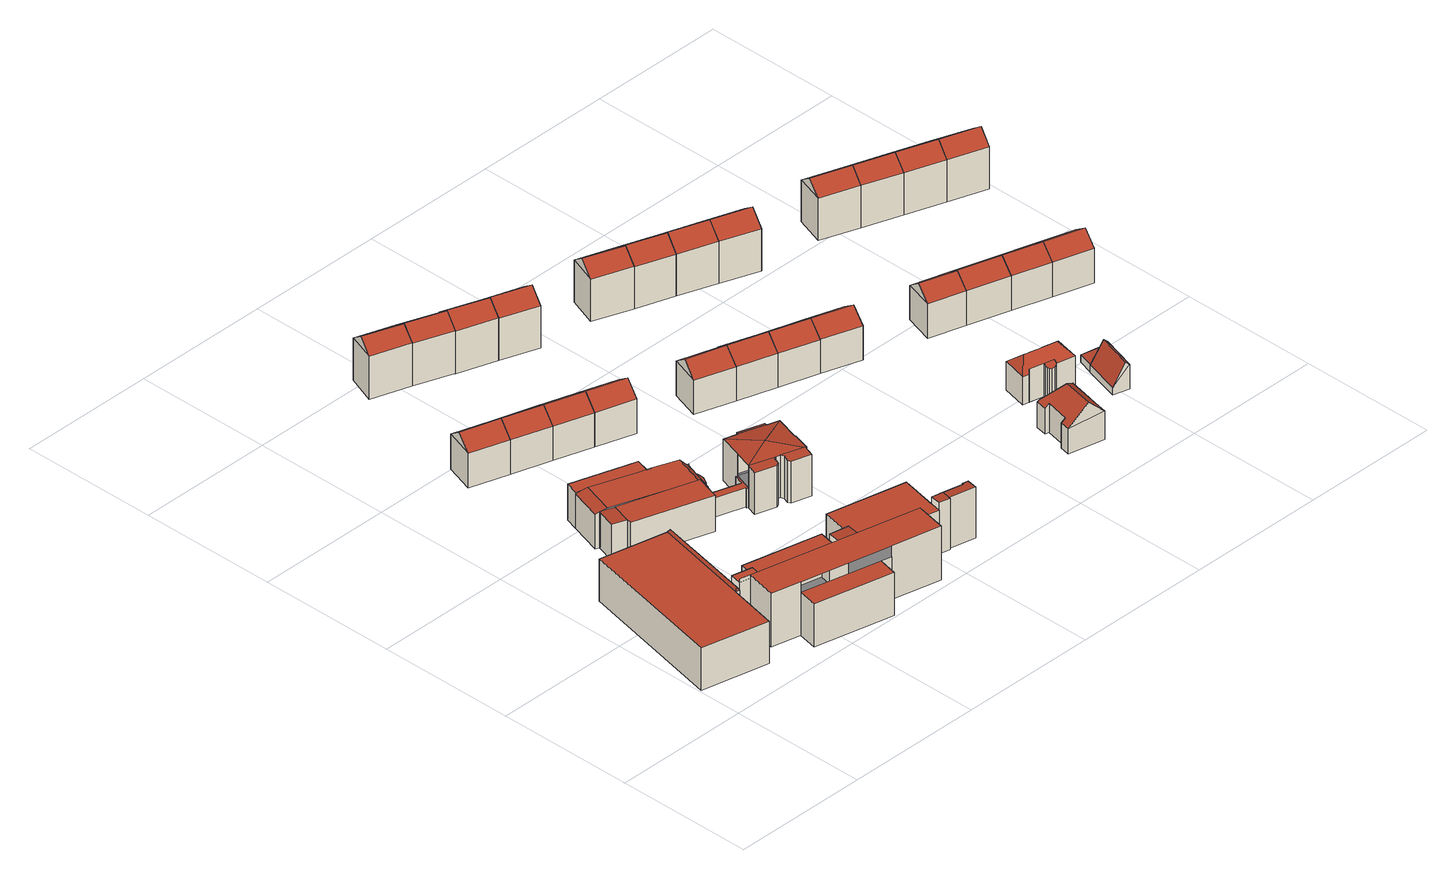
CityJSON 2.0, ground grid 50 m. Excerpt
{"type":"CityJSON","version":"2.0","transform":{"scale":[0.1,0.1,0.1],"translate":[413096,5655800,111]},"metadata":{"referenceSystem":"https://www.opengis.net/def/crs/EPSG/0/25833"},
"CityObjects":{
"building1":{"type":"Building","attributes":{"name":"St. Joseph-Stift","Gemeindeschluessel":14612000,"Geometrietyp2DReferenz":"3000","function":"31001_3051","roofType":"9999"},"children":["building1-1","building1-2","building1-3","building1-4","building1-5","building1-6","building1-7","building1-8","building1-9","building1-10"]},
"building1-1":{"type":"BuildingPart","attributes":{"Dachtyp_tdc":"tdcPolyFlatRoof","Dachneigung":0,"QualitaetDacherkennung":73,"Geometrietyp2DReferenz":"3000","measuredHeight":15.79,"roofType":"1000"},"parents":["building1"],"geometry":[{"type":"MultiSurface","lod":"2","boundaries":[[[0,1,2,3]],[[1,4,5,2]],[[4,6,7,5]],[[0,3,8,9]],[[9,6,4,1,0]],[[3,2,5,7,8]]],"semantics":{"surfaces":[{"type":"WallSurface"},{"type":"RoofSurface"},{"type":"GroundSurface"}],"values":[0,0,0,0,1,2]}}]},
"building1-2":{"type":"BuildingPart","attributes":{"Dachtyp_tdc":"tdcPolyFlatRoof","Dachneigung":3.55,"QualitaetDacherkennung":36,"Geometrietyp2DReferenz":"3000","measuredHeight":19.12,"roofType":"2100"},"parents":["building1"],"geometry":[{"type":"MultiSurface","lod":"2","boundaries":[[[10,11,12,13,14,15]],[[10,16,17,11]],[[13,18,19,14]]],"semantics":{"surfaces":[{"type":"WallSurface"},{"type":"RoofSurface"},{"type":"GroundSurface"}],"values":[0,1,2]}}]},
"building1-3":{"type":"BuildingPart","attributes":{"Dachtyp_tdc":"tdcPolyFlatRoof","Dachneigung":0,"QualitaetDacherkennung":59,"Geometrietyp2DReferenz":"3000","measuredHeight":18.83,"roofType":"1000"},"parents":["building1"],"geometry":[{"type":"MultiSurface","lod":"2","boundaries":[[[20,21,22,23,24,25]],[[26,27,21,20]],[[24,23,28,29]]],"semantics":{"surfaces":[{"type":"WallSurface"},{"type":"RoofSurface"},{"type":"GroundSurface"}],"values":[0,1,2]}}]},
"building1-4":{"type":"BuildingPart","attributes":{"Dachtyp_tdc":"tdcPolyFlatRoof","Dachneigung":0,"QualitaetDacherkennung":41,"Geometrietyp2DReferenz":"3000","measuredHeight":16.21,"roofType":"1000"},"parents":["building1"],"geometry":[{"type":"MultiSurface","lod":"2","boundaries":[[[30,31,32,33]],[[31,15,14,32]],[[22,30,33,23]],[[22,34,35,15,31,30]],[[33,32,14,19,28,23]]],"semantics":{"surfaces":[{"type":"WallSurface"},{"type":"RoofSurface"},{"type":"GroundSurface"}],"values":[0,0,0,1,2]}}]},
"building1-5":{"type":"BuildingPart","attributes":{"Dachtyp_tdc":"tdcPolyFlatRoof","Dachneigung":5.29,"QualitaetDacherkennung":45,"Geometrietyp2DReferenz":"3000","measuredHeight":19.16,"roofType":"2100"},"parents":["building1"],"geometry":[{"type":"MultiSurface","lod":"2","boundaries":[[[36,37,38,39]],[[36,40,41,37]],[[40,42,43,41]],[[42,44,45,43]],[[44,46,47,45]],[[46,44,42,40,36,39]],[[38,37,41,43,45,47]]],"semantics":{"surfaces":[{"type":"WallSurface"},{"type":"RoofSurface"},{"type":"GroundSurface"}],"values":[0,0,0,0,0,1,2]}}]},
"building1-6":{"type":"BuildingPart","attributes":{"Dachtyp_tdc":"tdcPolyFlatRoof","Dachneigung":0,"QualitaetDacherkennung":63,"Geometrietyp2DReferenz":"3000","measuredHeight":16.09,"roofType":"1000"},"parents":["building1"],"geometry":[{"type":"MultiSurface","lod":"2","boundaries":[[[48,49,50,51]],[[49,52,53,50]],[[52,54,55,53]],[[54,56,57,55]],[[56,58,59,57]],[[58,56,54,52,49,48]],[[50,53,55,57,59,51]]],"semantics":{"surfaces":[{"type":"WallSurface"},{"type":"RoofSurface"},{"type":"GroundSurface"}],"values":[0,0,0,0,0,1,2]}}]},
"building1-7":{"type":"BuildingPart","attributes":{"Dachtyp_tdc":"tdcFreeFormRoof","Dachneigung":61.01,"QualitaetDacherkennung":28,"Geometrietyp2DReferenz":"3000","measuredHeight":16.93,"roofType":"5000"},"parents":["building1"],"geometry":[{"type":"MultiSurface","lod":"2","boundaries":[[[6,60,61,7]],[[60,25,24,61]],[[62,9,8,29]],[[60,6,63]],[[6,9,64,63]],[[9,62,64]],[[62,25,60,63,64]],[[8,7,61,24,29]]],"semantics":{"surfaces":[{"type":"WallSurface"},{"type":"RoofSurface"},{"type":"GroundSurface"}],"values":[0,0,0,1,1,1,1,2]}}]},
"building1-8":{"type":"BuildingPart","attributes":{"Dachtyp_tdc":"tdcPolyFlatRoof","Dachneigung":0,"QualitaetDacherkennung":58,"Geometrietyp2DReferenz":"3000","measuredHeight":16.13,"roofType":"1000"},"parents":["building1"],"geometry":[{"type":"MultiSurface","lod":"2","boundaries":[[[65,66,67,68]],[[69,70,71,72]],[[12,73,74,13]],[[73,65,68,74]],[[73,12,75,70,69,66,65]],[[68,67,72,71,18,13,74]]],"semantics":{"surfaces":[{"type":"WallSurface"},{"type":"RoofSurface"},{"type":"GroundSurface"}],"values":[0,0,0,0,1,2]}}]},
"building1-9":{"type":"BuildingPart","attributes":{"Dachtyp_tdc":"tdcPolyFlatRoof","Dachneigung":5.17,"QualitaetDacherkennung":53,"Geometrietyp2DReferenz":"3000","measuredHeight":19.21,"roofType":"2100"},"parents":["building1"],"geometry":[{"type":"MultiSurface","lod":"2","boundaries":[[[46,76,77,47]],[[76,78,69,72,77]],[[79,39,38,67,66]],[[79,78,76,46,39]],[[38,47,77,72,67]]],"semantics":{"surfaces":[{"type":"WallSurface"},{"type":"RoofSurface"},{"type":"GroundSurface"}],"values":[0,0,0,1,2]}}]},
"building1-10":{"type":"BuildingPart","attributes":{"Dachtyp_tdc":"tdcPolyFlatRoof","Dachneigung":0,"QualitaetDacherkennung":61,"Geometrietyp2DReferenz":"3000","measuredHeight":20.07,"roofType":"1000"},"parents":["building1"],"geometry":[{"type":"MultiSurface","lod":"2","boundaries":[[[80,59,58]],[[80,81,82,59]],[[81,83,84,82]],[[83,85,26,29,84]],[[86,87,88,71,70]],[[87,89,48,51,88]],[[87,86,83,85,83,81,80,89]],[[59,82,84,29,84,28,19,18,71,88,51]]],"semantics":{"surfaces":[{"type":"WallSurface"},{"type":"RoofSurface"},{"type":"GroundSurface"}],"values":[0,0,0,0,0,0,1,2]}}]},
"building2":{"type":"Building","attributes":{"name":"St. Joseph-Stift","Gemeindeschluessel":14612000,"Geometrietyp2DReferenz":"3000","function":"31001_3051","roofType":"9999"},"children":["building2-1","building2-2","building2-3","building2-4","building2-5","building2-6"]},
"building2-1":{"type":"BuildingPart","attributes":{"Dachtyp_tdc":"tdcPolyFlatRoof","Dachneigung":23.64,"QualitaetDacherkennung":45,"Geometrietyp2DReferenz":"3000","measuredHeight":8.56,"roofType":"2100"},"parents":["building2"],"geometry":[{"type":"MultiSurface","lod":"2","boundaries":[[[90,91,92,93]],[[91,94,95,92]],[[94,96,97,95]],[[96,98,99,97]],[[98,100,101,99]],[[100,102,103,101]],[[102,104,105,103]],[[104,106,107,105]],[[106,108,109,107]],[[108,110,111,109]],[[110,112,113,111]],[[112,114,115,113]],[[114,112,110,108,106,104,102,100,98,96,94,91,90,110,112]],[[93,92,95,97,99,101,103,105,107,109,111,113,111]]],"semantics":{"surfaces":[{"type":"WallSurface"},{"type":"RoofSurface"},{"type":"GroundSurface"}],"values":[0,0,0,0,0,0,0,0,0,0,0,0,1,2]}}]},
"building2-2":{"type":"BuildingPart","attributes":{"Dachtyp_tdc":"tdcPolyFlatRoof","Dachneigung":44.25,"QualitaetDacherkennung":33,"Geometrietyp2DReferenz":"3000","measuredHeight":10.71,"roofType":"2100"},"parents":["building2"],"geometry":[{"type":"MultiSurface","lod":"2","boundaries":[[[116,117,118,119]],[[117,120,121,118]],[[120,122,123,124,121]],[[122,120,117,116,125,126]],[[119,118,121,124,127]]],"semantics":{"surfaces":[{"type":"WallSurface"},{"type":"RoofSurface"},{"type":"GroundSurface"}],"values":[0,0,0,1,2]}}]},
"building2-3":{"type":"BuildingPart","attributes":{"Dachtyp_tdc":"tdcPolyFlatRoof","Dachneigung":0,"QualitaetDacherkennung":46,"Geometrietyp2DReferenz":"3000","measuredHeight":13.5,"roofType":"1000"},"parents":["building2"],"geometry":[{"type":"MultiSurface","lod":"2","boundaries":[[[128,129,130,131]],[[129,132,133,130]],[[132,134,135,133]],[[134,136,137,138,135]],[[128,131,139]],[[140,141,136,134,132,129,128]],[[130,133,135,138,142,143,131]]],"semantics":{"surfaces":[{"type":"WallSurface"},{"type":"RoofSurface"},{"type":"GroundSurface"}],"values":[0,0,0,0,0,1,2]}}]},
"building2-4":{"type":"BuildingPart","attributes":{"Dachtyp_tdc":"tdcCutGableRoof","Dachneigung":1.21,"QualitaetDacherkennung":39,"Geometrietyp2DReferenz":"3000","measuredHeight":14.01,"roofType":"9999"},"parents":["building2"],"geometry":[{"type":"MultiSurface","lod":"2","boundaries":[[[144,145,146,147]],[[144,148,149,145]],[[148,150,151,149]],[[152,153,116,119,154]],[[123,155,93,124]],[[155,90,93]],[[156,157,158,159]],[[157,139,131,158]],[[139,160,143,131]],[[160,139,157,156,155,123,126,161]],[[162,163,150,148,144,147,164]],[[161,153,152,165,162,164,166,140,160]],[[146,145,149,151,167,154,119,127,124,93,111,113,159,158,131,143,142,168]]],"semantics":{"surfaces":[{"type":"WallSurface"},{"type":"RoofSurface"},{"type":"GroundSurface"}],"values":[0,0,0,0,0,0,0,0,0,1,1,1,2]}}]},
"building2-5":{"type":"BuildingPart","attributes":{"Dachtyp_tdc":"tdcPolyFlatRoof","Dachneigung":2.96,"QualitaetDacherkennung":68,"Geometrietyp2DReferenz":"3000","measuredHeight":13.47,"roofType":"2100"},"parents":["building2"],"geometry":[{"type":"MultiSurface","lod":"2","boundaries":[[[137,169,170,138]],[[169,144,145,170]],[[144,147,146,145]],[[144,169,137,171,172,147]],[[146,168,142,138,170,145]]],"semantics":{"surfaces":[{"type":"WallSurface"},{"type":"RoofSurface"},{"type":"GroundSurface"}],"values":[0,0,0,1,2]}}]},
"building2-6":{"type":"BuildingPart","attributes":{"Dachtyp_tdc":"tdcPolyFlatRoof","Dachneigung":2.79,"QualitaetDacherkennung":73,"Geometrietyp2DReferenz":"3000","measuredHeight":13.63,"roofType":"2100"},"parents":["building2"],"geometry":[{"type":"MultiSurface","lod":"2","boundaries":[[[173,174,175,151,150]],[[174,176,177,175]],[[176,152,154,177]],[[152,176,174,173,163,178,165]],[[151,175,177,154,167]]],"semantics":{"surfaces":[{"type":"WallSurface"},{"type":"RoofSurface"},{"type":"GroundSurface"}],"values":[0,0,0,1,2]}}]},
"building3":{"type":"Building","attributes":{"Dachtyp_tdc":"tdcGableRoof","Gemeindeschluessel":14612000,"Dachneigung":37.2,"QualitaetDacherkennung":77,"Geometrietyp2DReferenz":"3000","measuredHeight":17.19,"function":"31001_9998","roofType":"3100"},"geometry":[{"type":"Solid","lod":"2","boundaries":[[[[179,180,181,182]],[[180,183,184,181]],[[183,185,186,184]],[[185,179,182,186]],[[183,180,187]],[[179,185,188]],[[180,179,188,187]],[[185,183,187,188]],[[182,181,184,186]]]],"semantics":{"surfaces":[{"type":"WallSurface"},{"type":"RoofSurface"},{"type":"GroundSurface"}],"values":[[0,0,0,0,0,0,1,1,2]]}}]},
"building4":{"type":"Building","attributes":{"Dachtyp_tdc":"tdcGableRoof","Gemeindeschluessel":14612000,"Dachneigung":37.03,"QualitaetDacherkennung":80,"Geometrietyp2DReferenz":"3000","measuredHeight":17.17,"function":"31001_9998","roofType":"3100"},"geometry":[{"type":"Solid","lod":"2","boundaries":[[[[180,189,190,181]],[[189,191,192,190]],[[191,193,184,192]],[[193,180,181,184]],[[191,189,194]],[[180,193,187]],[[189,180,187,194]],[[193,191,194,187]],[[181,190,192,184]]]],"semantics":{"surfaces":[{"type":"WallSurface"},{"type":"RoofSurface"},{"type":"GroundSurface"}],"values":[[0,0,0,0,0,0,1,1,2]]}}]},
"building5":{"type":"Building","attributes":{"Dachtyp_tdc":"tdcGableRoof","Gemeindeschluessel":14612000,"Dachneigung":37.02,"QualitaetDacherkennung":81,"Geometrietyp2DReferenz":"3000","measuredHeight":17.16,"function":"31001_9998","roofType":"3100"},"geometry":[{"type":"Solid","lod":"2","boundaries":[[[[189,195,196,190]],[[195,197,198,196]],[[190,196,198,192]],[[197,191,192,198]],[[191,189,190,192]],[[197,195,199]],[[189,191,194]],[[195,189,194,199]],[[191,197,199,194]]]],"semantics":{"surfaces":[{"type":"WallSurface"},{"type":"GroundSurface"},{"type":"RoofSurface"}],"values":[[0,0,1,0,0,0,0,2,2]]}}]},
"building6":{"type":"Building","attributes":{"name":"St. Joseph-Stift","Gemeindeschluessel":14612000,"Geometrietyp2DReferenz":"3000","function":"31001_3051","roofType":"9999"},"children":["building6-1","building6-2","building6-3","building6-4","building6-5"]},
"building6-1":{"type":"BuildingPart","attributes":{"Dachtyp_tdc":"tdcPolyFlatRoof","Dachneigung":10.76,"QualitaetDacherkennung":27,"Geometrietyp2DReferenz":"3000","measuredHeight":15.74,"roofType":"2100"},"parents":["building6"],"geometry":[{"type":"MultiSurface","lod":"2","boundaries":[[[200,201,202,203,204]],[[205,206,207,208,209]],[[206,200,204,207]],[[206,205,201,200]],[[204,203,208,207]]],"semantics":{"surfaces":[{"type":"WallSurface"},{"type":"RoofSurface"},{"type":"GroundSurface"}],"values":[0,0,0,1,2]}}]},
"building6-2":{"type":"BuildingPart","attributes":{"Dachtyp_tdc":"tdcTentRoof","Dachneigung":10.09,"QualitaetDacherkennung":78,"Geometrietyp2DReferenz":"3000","measuredHeight":17.1,"roofType":"3500"},"parents":["building6"],"geometry":[{"type":"MultiSurface","lod":"2","boundaries":[[[210,211,212,213,214]],[[211,215,216,212]],[[215,209,208,216]],[[202,217,218,203]],[[217,219,220,218]],[[219,221,222,220]],[[221,223,224,222]],[[223,225,226,224]],[[225,227,228,226]],[[227,229,230,228]],[[231,232,233,234]],[[235,236,237,238]],[[236,239,237]],[[219,217,202,209,215,240]],[[229,227,225,223,221,219,240]],[[235,232,231,229,240]],[[215,211,210,236,235,240]],[[213,212,216,208,203,218,220,222,224,226,228,230,234,233,238,237]]],"semantics":{"surfaces":[{"type":"WallSurface"},{"type":"RoofSurface"},{"type":"GroundSurface"}],"values":[0,0,0,0,0,0,0,0,0,0,0,0,0,1,1,1,1,2]}}]},
"building6-3":{"type":"BuildingPart","attributes":{"Dachtyp_tdc":"tdcPolyFlatRoof","Dachneigung":4.97,"QualitaetDacherkennung":52,"Geometrietyp2DReferenz":"3000","measuredHeight":15.94,"roofType":"2100"},"parents":["building6"],"geometry":[{"type":"MultiSurface","lod":"2","boundaries":[[[241,242,243,233,232]],[[242,244,245,243]],[[244,246,247,245]],[[246,248,249,247]],[[248,250,235,238,249]],[[250,248,246,244,242,241]],[[233,243,245,247,249,238]]],"semantics":{"surfaces":[{"type":"WallSurface"},{"type":"RoofSurface"},{"type":"GroundSurface"}],"values":[0,0,0,0,0,1,2]}}]},
"building6-4":{"type":"BuildingPart","attributes":{"Dachtyp_tdc":"tdcPolyFlatRoof","Dachneigung":2.6,"QualitaetDacherkennung":48,"Geometrietyp2DReferenz":"3000","measuredHeight":7.47,"roofType":"2100"},"parents":["building6"],"geometry":[{"type":"MultiSurface","lod":"2","boundaries":[[[239,251,252,237]],[[251,253,254,252]],[[253,255,256,254]],[[255,257,258,256]],[[257,259,260,258]],[[259,261,262,260]],[[261,263,264,262]],[[263,265,266,264]],[[265,214,213,266]],[[214,265,263,261,259,257,255,253,251,239]],[[237,252,254,256,258,260,262,264,266,213]]],"semantics":{"surfaces":[{"type":"WallSurface"},{"type":"RoofSurface"},{"type":"GroundSurface"}],"values":[0,0,0,0,0,0,0,0,0,1,2]}}]},
"building6-5":{"type":"BuildingPart","attributes":{"Dachtyp_tdc":"tdcPolyFlatRoof","Dachneigung":5.46,"QualitaetDacherkennung":52,"Geometrietyp2DReferenz":"3000","measuredHeight":15.98,"roofType":"2100"},"parents":["building6"],"geometry":[{"type":"MultiSurface","lod":"2","boundaries":[[[267,268,269,270]],[[268,271,231,234,269]],[[272,273,274,230,229]],[[273,275,276,274]],[[275,267,270,276]],[[275,273,272,271,268,267]],[[270,269,234,230,274,276]]],"semantics":{"surfaces":[{"type":"WallSurface"},{"type":"RoofSurface"},{"type":"GroundSurface"}],"values":[0,0,0,0,0,1,2]}}]},
"building7":{"type":"Building","attributes":{"Dachtyp_tdc":"tdcGableRoof","Gemeindeschluessel":14612000,"Dachneigung":36.94,"QualitaetDacherkennung":77,"Geometrietyp2DReferenz":"3000","measuredHeight":20.04,"function":"31001_9998","roofType":"3100"},"geometry":[{"type":"Solid","lod":"2","boundaries":[[[[277,278,279,280]],[[278,281,282,279]],[[281,283,284,282]],[[283,277,280,284]],[[281,278,285]],[[277,283,286]],[[278,277,286,285]],[[283,281,285,286]],[[280,279,282,284]]]],"semantics":{"surfaces":[{"type":"WallSurface"},{"type":"RoofSurface"},{"type":"GroundSurface"}],"values":[[0,0,0,0,0,0,1,1,2]]}}]},
"building8":{"type":"Building","attributes":{"Dachtyp_tdc":"tdcGableRoof","Gemeindeschluessel":14612000,"Dachneigung":37.37,"QualitaetDacherkennung":75,"Geometrietyp2DReferenz":"3000","measuredHeight":17.21,"function":"31001_9998","roofType":"3100"},"geometry":[{"type":"Solid","lod":"2","boundaries":[[[[195,287,288,196]],[[287,289,290,288]],[[289,197,198,290]],[[197,195,196,198]],[[289,287,291]],[[195,197,199]],[[287,195,199,291]],[[197,289,291,199]],[[196,288,290,198]]]],"semantics":{"surfaces":[{"type":"WallSurface"},{"type":"RoofSurface"},{"type":"GroundSurface"}],"values":[[0,0,0,0,0,0,1,1,2]]}}]},
"building9":{"type":"Building","attributes":{"Dachtyp_tdc":"tdcGableRoof","Gemeindeschluessel":14612000,"Dachneigung":36.68,"QualitaetDacherkennung":78,"Geometrietyp2DReferenz":"3000","measuredHeight":19.91,"function":"31001_9998","roofType":"3100"},"geometry":[{"type":"Solid","lod":"2","boundaries":[[[[292,293,294,295]],[[296,283,295,294]],[[297,298,299,300]],[[293,292,298,297]],[[292,283,299,298]],[[283,296,300,299]],[[296,293,297,300]],[[283,292,295]],[[293,296,294]]]],"semantics":{"surfaces":[{"type":"RoofSurface"},{"type":"GroundSurface"},{"type":"WallSurface"}],"values":[[0,0,1,2,2,2,2,2,2]]}}]},
"building10":{"type":"Building","attributes":{"Dachtyp_tdc":"tdcGableRoof","Gemeindeschluessel":14612000,"Dachneigung":36.62,"QualitaetDacherkennung":79,"Geometrietyp2DReferenz":"3000","measuredHeight":19.96,"function":"31001_9998","roofType":"3100"},"geometry":[{"type":"Solid","lod":"2","boundaries":[[[[301,302,303,304]],[[302,305,306,303]],[[305,307,308,306]],[[307,301,304,308]],[[305,302,309]],[[301,307,310]],[[302,301,310,309]],[[307,305,309,310]],[[304,303,306,308]]]],"semantics":{"surfaces":[{"type":"WallSurface"},{"type":"RoofSurface"},{"type":"GroundSurface"}],"values":[[0,0,0,0,0,0,1,1,2]]}}]},
"building11":{"type":"Building","attributes":{"Dachtyp_tdc":"tdcGableRoof","Gemeindeschluessel":14612000,"Dachneigung":36.41,"QualitaetDacherkennung":73,"Geometrietyp2DReferenz":"3000","measuredHeight":19.94,"function":"31001_9998","roofType":"3100"},"geometry":[{"type":"Solid","lod":"2","boundaries":[[[[302,311,312,303]],[[311,313,314,312]],[[313,315,306,314]],[[315,302,303,306]],[[313,311,316]],[[302,315,317]],[[311,302,317,316]],[[315,313,316,317]],[[303,312,314,306]]]],"semantics":{"surfaces":[{"type":"WallSurface"},{"type":"RoofSurface"},{"type":"GroundSurface"}],"values":[[0,0,0,0,0,0,1,1,2]]}}]},
"building12":{"type":"Building","attributes":{"Dachtyp_tdc":"tdcGableRoof","Gemeindeschluessel":14612000,"Dachneigung":36.81,"QualitaetDacherkennung":75,"Geometrietyp2DReferenz":"3000","measuredHeight":17.06,"function":"31001_9998","roofType":"3100"},"geometry":[{"type":"Solid","lod":"2","boundaries":[[[[318,319,320,321]],[[319,322,323,320]],[[322,324,325,323]],[[324,318,321,325]],[[322,319,326]],[[318,324,327]],[[319,318,327,326]],[[324,322,326,327]],[[321,320,323,325]]]],"semantics":{"surfaces":[{"type":"WallSurface"},{"type":"RoofSurface"},{"type":"GroundSurface"}],"values":[[0,0,0,0,0,0,1,1,2]]}}]},
"building13":{"type":"Building","attributes":{"Dachtyp_tdc":"tdcGableRoof","Gemeindeschluessel":14612000,"Dachneigung":36.76,"QualitaetDacherkennung":79,"Geometrietyp2DReferenz":"3000","measuredHeight":17.1,"function":"31001_9998","roofType":"3100"},"geometry":[{"type":"Solid","lod":"2","boundaries":[[[[328,329,330,320]],[[329,331,332,330]],[[331,322,323,332]],[[322,328,320,323]],[[331,329,333]],[[328,322,326]],[[329,328,326,333]],[[322,331,333,326]],[[320,330,332,323]]]],"semantics":{"surfaces":[{"type":"WallSurface"},{"type":"RoofSurface"},{"type":"GroundSurface"}],"values":[[0,0,0,0,0,0,1,1,2]]}}]},
"building14":{"type":"Building","attributes":{"Dachtyp_tdc":"tdcGableRoof","Gemeindeschluessel":14612000,"Dachneigung":36.96,"QualitaetDacherkennung":79,"Geometrietyp2DReferenz":"3000","measuredHeight":17.11,"function":"31001_9998","roofType":"3100"},"geometry":[{"type":"Solid","lod":"2","boundaries":[[[[329,334,335,330]],[[334,336,337,335]],[[336,338,332,337]],[[338,329,330,332]],[[336,334,339]],[[329,338,333]],[[334,329,333,339]],[[338,336,339,333]],[[330,335,337,332]]]],"semantics":{"surfaces":[{"type":"WallSurface"},{"type":"RoofSurface"},{"type":"GroundSurface"}],"values":[[0,0,0,0,0,0,1,1,2]]}}]},
"building15":{"type":"Building","attributes":{"Dachtyp_tdc":"tdcGableRoof","Gemeindeschluessel":14612000,"Dachneigung":36.75,"QualitaetDacherkennung":75,"Geometrietyp2DReferenz":"3000","measuredHeight":19.95,"function":"31001_9998","roofType":"3100"},"geometry":[{"type":"Solid","lod":"2","boundaries":[[[[340,341,342,343]],[[341,344,345,342]],[[344,346,347,345]],[[346,340,343,347]],[[344,341,348]],[[340,346,349]],[[341,340,349,348]],[[346,344,348,349]],[[343,342,345,347]]]],"semantics":{"surfaces":[{"type":"WallSurface"},{"type":"RoofSurface"},{"type":"GroundSurface"}],"values":[[0,0,0,0,0,0,1,1,2]]}}]},
"building16":{"type":"Building","attributes":{"Dachtyp_tdc":"tdcFreeFormRoof","Gemeindeschluessel":14612000,"Dachneigung":42.53,"QualitaetDacherkennung":47,"Geometrietyp2DReferenz":"3000","measuredHeight":16.27,"function":"31001_9998","roofType":"5000"},"geometry":[{"type":"Solid","lod":"2","boundaries":[[[[350,351,352,353]],[[351,354,355,352]],[[354,356,357,355]],[[356,358,359,357]],[[358,360,361,359]],[[360,362,363,361]],[[362,364,365,363]],[[364,366,367,365]],[[366,368,369,367]],[[368,370,371,369]],[[370,372,373,371]],[[372,350,353,373]],[[374,366,364,362,375]],[[356,354,351,350,376,374,375,360,358]],[[372,370,368,366,374,376]],[[362,360,375]],[[350,372,376]],[[353,352,355,357,359,361,363,365,367,369,371,373]]]],"semantics":{"surfaces":[{"type":"WallSurface"},{"type":"RoofSurface"},{"type":"GroundSurface"}],"values":[[0,0,0,0,0,0,0,0,0,0,0,0,1,1,1,0,0,2]]}}]},
"building17":{"type":"Building","attributes":{"Dachtyp_tdc":"tdcGableRoof","Gemeindeschluessel":14612000,"Dachneigung":36.46,"QualitaetDacherkennung":75,"Geometrietyp2DReferenz":"3000","measuredHeight":17.06,"function":"31001_9998","roofType":"3100"},"geometry":[{"type":"Solid","lod":"2","boundaries":[[[[334,377,378,335]],[[377,379,380,378]],[[379,381,337,380]],[[381,334,335,337]],[[379,377,382]],[[334,381,383]],[[377,334,383,382]],[[381,379,382,383]],[[335,378,380,337]]]],"semantics":{"surfaces":[{"type":"WallSurface"},{"type":"RoofSurface"},{"type":"GroundSurface"}],"values":[[0,0,0,0,0,0,1,1,2]]}}]},
"building18":{"type":"Building","attributes":{"Dachtyp_tdc":"tdcGableRoof","Gemeindeschluessel":14612000,"Dachneigung":36.69,"QualitaetDacherkennung":77,"Geometrietyp2DReferenz":"3000","measuredHeight":19.96,"function":"31001_9998","roofType":"3100"},"geometry":[{"type":"Solid","lod":"2","boundaries":[[[[384,385,386,342]],[[385,387,388,386]],[[387,389,345,388]],[[389,384,342,345]],[[387,385,390]],[[384,389,391]],[[385,384,391,390]],[[389,387,390,391]],[[342,386,388,345]]]],"semantics":{"surfaces":[{"type":"WallSurface"},{"type":"RoofSurface"},{"type":"GroundSurface"}],"values":[[0,0,0,0,0,0,1,1,2]]}}]},
"building19":{"type":"Building","attributes":{"Gemeindeschluessel":14612000,"Geometrietyp2DReferenz":"3000","function":"31001_9998","roofType":"9999"},"children":["building19-1","building19-2"]},
"building19-1":{"type":"BuildingPart","attributes":{"Dachtyp_tdc":"tdcPolyFlatRoof","Dachneigung":29.04,"QualitaetDacherkennung":39,"Geometrietyp2DReferenz":"3000","measuredHeight":12.44,"roofType":"2100"},"parents":["building19"],"geometry":[{"type":"MultiSurface","lod":"2","boundaries":[[[392,393,394,395]],[[393,396,397,394]],[[396,398,399,397]],[[398,400,401,399]],[[400,402,403,401]],[[402,404,405,406,403]],[[407,408,409,410,411]],[[408,412,413,409]],[[412,414,415,413]],[[414,392,395,415]],[[414,412,408,407,404,402,400,398,396,393,392]],[[395,394,397,399,401,403,406,410,409,413,415]]],"semantics":{"surfaces":[{"type":"WallSurface"},{"type":"RoofSurface"},{"type":"GroundSurface"}],"values":[0,0,0,0,0,0,0,0,0,0,1,2]}}]},
"building19-2":{"type":"BuildingPart","attributes":{"Dachtyp_tdc":"tdcHipRoof","Dachneigung":41.67,"QualitaetDacherkennung":63,"Geometrietyp2DReferenz":"3000","measuredHeight":14.63,"roofType":"3200"},"parents":["building19"],"geometry":[{"type":"MultiSurface","lod":"2","boundaries":[[[405,416,403,406]],[[416,417,418,403]],[[417,419,420,418]],[[419,421,422,420]],[[421,423,424,422]],[[423,425,426,424]],[[425,427,428,426]],[[427,429,430,428]],[[429,431,432,430]],[[431,433,434,432]],[[433,435,436,434]],[[435,437,438,436]],[[437,439,440,438]],[[439,441,442,440]],[[441,411,410,442]],[[441,439,443]],[[419,417,444]],[[439,437,435,433,431,429,427,425,423,421,419,444,443]],[[417,416,405,411,441,443,444]],[[406,403,418,420,422,424,426,428,430,432,434,436,438,440,442,410]]],"semantics":{"surfaces":[{"type":"WallSurface"},{"type":"RoofSurface"},{"type":"GroundSurface"}],"values":[0,0,0,0,0,0,0,0,0,0,0,0,0,0,0,1,1,1,1,2]}}]},
"building20":{"type":"Building","attributes":{"Dachtyp_tdc":"tdcGableRoof","Gemeindeschluessel":14612000,"Dachneigung":37.47,"QualitaetDacherkennung":78,"Geometrietyp2DReferenz":"3000","measuredHeight":20.04,"function":"31001_9998","roofType":"3100"},"geometry":[{"type":"Solid","lod":"2","boundaries":[[[[445,446,447,386]],[[446,448,449,447]],[[448,450,388,449]],[[450,445,386,388]],[[448,446,451]],[[445,450,452]],[[446,445,452,451]],[[450,448,451,452]],[[386,447,449,388]]]],"semantics":{"surfaces":[{"type":"WallSurface"},{"type":"RoofSurface"},{"type":"GroundSurface"}],"values":[[0,0,0,0,0,0,1,1,2]]}}]},
"building21":{"type":"Building","attributes":{"Dachtyp_tdc":"tdcGableRoof","Gemeindeschluessel":14612000,"Dachneigung":37.31,"QualitaetDacherkennung":77,"Geometrietyp2DReferenz":"3000","measuredHeight":20.16,"function":"31001_9998","roofType":"3100"},"geometry":[{"type":"Solid","lod":"2","boundaries":[[[[453,454,455,456]],[[454,457,458,455]],[[457,448,459,458]],[[448,453,456,459]],[[457,454,460]],[[453,448,451]],[[454,453,451,460]],[[448,457,460,451]],[[456,455,458,459]]]],"semantics":{"surfaces":[{"type":"WallSurface"},{"type":"RoofSurface"},{"type":"GroundSurface"}],"values":[[0,0,0,0,0,0,1,1,2]]}}]},
"building22":{"type":"Building","attributes":{"Dachtyp_tdc":"tdcGableRoof","Gemeindeschluessel":14612000,"Dachneigung":58.84,"QualitaetDacherkennung":4,"Geometrietyp2DReferenz":"3000","measuredHeight":10.55,"function":"31001_9998","roofType":"3100"},"geometry":[{"type":"Solid","lod":"2","boundaries":[[[[461,462,463,464]],[[462,465,466,463]],[[465,467,468,466]],[[467,461,464,468]],[[465,462,469]],[[461,467,470]],[[462,461,470,469]],[[467,465,469,470]],[[464,463,466,468]]]],"semantics":{"surfaces":[{"type":"WallSurface"},{"type":"RoofSurface"},{"type":"GroundSurface"}],"values":[[0,0,0,0,0,0,1,1,2]]}}]},
"building23":{"type":"Building","attributes":{"Dachtyp_tdc":"tdcGableRoof","Gemeindeschluessel":14612000,"Dachneigung":36.35,"QualitaetDacherkennung":79,"Geometrietyp2DReferenz":"3000","measuredHeight":17.07,"function":"31001_9998","roofType":"3100"},"geometry":[{"type":"Solid","lod":"2","boundaries":[[[[471,472,473,474]],[[472,475,476,473]],[[475,477,478,476]],[[477,471,474,478]],[[475,472,479]],[[471,477,480]],[[472,471,480,479]],[[477,475,479,480]],[[474,473,476,478]]]],"semantics":{"surfaces":[{"type":"WallSurface"},{"type":"RoofSurface"},{"type":"GroundSurface"}],"values":[[0,0,0,0,0,0,1,1,2]]}}]},
"building24":{"type":"Building","attributes":{"Dachtyp_tdc":"tdcPolyFlatRoof","Gemeindeschluessel":14612000,"Dachneigung":4.19,"QualitaetDacherkennung":80,"Geometrietyp2DReferenz":"3000","measuredHeight":3.21,"function":"31001_9998","roofType":"2100"},"geometry":[{"type":"Solid","lod":"2","boundaries":[[[[481,482,483,484]],[[482,485,486,483]],[[485,487,488,486]],[[487,481,484,488]],[[487,485,482,481]],[[484,483,486,488]]]],"semantics":{"surfaces":[{"type":"WallSurface"},{"type":"RoofSurface"},{"type":"GroundSurface"}],"values":[[0,0,0,0,1,2]]}}]},
"building25":{"type":"Building","attributes":{"Dachtyp_tdc":"tdcGableRoof","Gemeindeschluessel":14612000,"Dachneigung":36.48,"QualitaetDacherkennung":79,"Geometrietyp2DReferenz":"3000","measuredHeight":17.07,"function":"31001_9998","roofType":"3100"},"geometry":[{"type":"Solid","lod":"2","boundaries":[[[[489,475,476,490]],[[475,472,473,476]],[[472,491,492,473]],[[491,489,490,492]],[[472,475,493]],[[489,491,494]],[[475,489,494,493]],[[491,472,493,494]],[[490,476,473,492]]]],"semantics":{"surfaces":[{"type":"WallSurface"},{"type":"RoofSurface"},{"type":"GroundSurface"}],"values":[[0,0,0,0,0,0,1,1,2]]}}]},
"building26":{"type":"Building","attributes":{"Dachtyp_tdc":"tdcGableRoof","Gemeindeschluessel":14612000,"Dachneigung":36.67,"QualitaetDacherkennung":79,"Geometrietyp2DReferenz":"3000","measuredHeight":17.07,"function":"31001_9998","roofType":"3100"},"geometry":[{"type":"Solid","lod":"2","boundaries":[[[[491,495,496,492]],[[495,497,498,496]],[[497,499,490,498]],[[499,491,492,490]],[[497,495,500]],[[491,499,501]],[[495,491,501,500]],[[499,497,500,501]],[[492,496,498,490]]]],"semantics":{"surfaces":[{"type":"WallSurface"},{"type":"RoofSurface"},{"type":"GroundSurface"}],"values":[[0,0,0,0,0,0,1,1,2]]}}]},
"building27":{"type":"Building","attributes":{"Dachtyp_tdc":"tdcGableRoof","Gemeindeschluessel":14612000,"Dachneigung":36.61,"QualitaetDacherkennung":73,"Geometrietyp2DReferenz":"3000","measuredHeight":19.88,"function":"31001_9998","roofType":"3100"},"geometry":[{"type":"Solid","lod":"2","boundaries":[[[[502,503,504,505]],[[503,506,507,504]],[[506,508,509,507]],[[508,502,505,509]],[[506,503,510]],[[502,508,511]],[[503,502,511,510]],[[508,506,510,511]],[[505,504,507,509]]]],"semantics":{"surfaces":[{"type":"WallSurface"},{"type":"RoofSurface"},{"type":"GroundSurface"}],"values":[[0,0,0,0,0,0,1,1,2]]}}]},
"building28":{"type":"Building","attributes":{"Dachtyp_tdc":"tdcGableRoof","Gemeindeschluessel":14612000,"Dachneigung":36.91,"QualitaetDacherkennung":73,"Geometrietyp2DReferenz":"3000","measuredHeight":17.09,"function":"31001_9998","roofType":"3100"},"geometry":[{"type":"Solid","lod":"2","boundaries":[[[[512,497,498,513]],[[497,495,496,498]],[[495,514,515,496]],[[514,512,513,515]],[[495,497,500]],[[512,514,516]],[[497,512,516,500]],[[514,495,500,516]],[[513,498,496,515]]]],"semantics":{"surfaces":[{"type":"WallSurface"},{"type":"RoofSurface"},{"type":"GroundSurface"}],"values":[[0,0,0,0,0,0,1,1,2]]}}]},
"building29":{"type":"Building","attributes":{"Dachtyp_tdc":"tdcGableRoof","Gemeindeschluessel":14612000,"Dachneigung":36.81,"QualitaetDacherkennung":77,"Geometrietyp2DReferenz":"3000","measuredHeight":19.94,"function":"31001_9998","roofType":"3100"},"geometry":[{"type":"Solid","lod":"2","boundaries":[[[[508,517,518,519]],[[517,520,521,518]],[[520,502,522,521]],[[502,508,519,522]],[[520,517,523]],[[508,502,524]],[[517,508,524,523]],[[502,520,523,524]],[[519,518,521,522]]]],"semantics":{"surfaces":[{"type":"WallSurface"},{"type":"RoofSurface"},{"type":"GroundSurface"}],"values":[[0,0,0,0,0,0,1,1,2]]}}]},
"building30":{"type":"Building","attributes":{"Dachtyp_tdc":"tdcGableRoof","Gemeindeschluessel":14612000,"Dachneigung":36.74,"QualitaetDacherkennung":77,"Geometrietyp2DReferenz":"3000","measuredHeight":19.93,"function":"31001_9998","roofType":"3100"},"geometry":[{"type":"Solid","lod":"2","boundaries":[[[[517,525,526,518]],[[525,527,528,526]],[[527,520,521,528]],[[520,517,518,521]],[[527,525,529]],[[517,520,523]],[[525,517,523,529]],[[520,527,529,523]],[[518,526,528,521]]]],"semantics":{"surfaces":[{"type":"WallSurface"},{"type":"RoofSurface"},{"type":"GroundSurface"}],"values":[[0,0,0,0,0,0,1,1,2]]}}]},
"building31":{"type":"Building","attributes":{"Dachtyp_tdc":"tdcGableRoof","Gemeindeschluessel":14612000,"Dachneigung":36.79,"QualitaetDacherkennung":71,"Geometrietyp2DReferenz":"3000","measuredHeight":19.92,"function":"31001_9998","roofType":"3100"},"geometry":[{"type":"Solid","lod":"2","boundaries":[[[[525,530,531,532]],[[530,533,534,531]],[[533,527,535,534]],[[527,525,532,535]],[[533,530,536]],[[525,527,529]],[[530,525,529,536]],[[527,533,536,529]],[[532,531,534,535]]]],"semantics":{"surfaces":[{"type":"WallSurface"},{"type":"RoofSurface"},{"type":"GroundSurface"}],"values":[[0,0,0,0,0,0,1,1,2]]}}]}
},
"vertices":[
[251,110,161],[8,164,161],[8,164,3],[251,110,3],[128,706,161],[128,706,3],[371,653,161],[371,653,3],[291,288,3],[291,288,161],
[675,262,191],[743,248,191],[743,248,165],[743,248,3],[675,262,3],[675,262,165],[663,206,195],[731,192,195],[731,192,3],[663,206,3],
[313,326,192],[386,310,192],[386,310,165],[386,310,3],[313,326,3],[313,326,161],[304,285,192],[377,269,192],[377,269,3],[304,285,3],
[398,366,165],[684,304,165],[684,304,3],[398,366,3],[377,269,165],[663,206,165],
[1140,145,192],[1140,145,3],[1068,161,3],[1068,161,192],[1142,151,191],[1142,151,3],[1162,147,191],[1162,147,3],[1153,106,195],[1153,106,3],[1058,126,195],[1058,126,3],
[746,70,164],[709,78,164],[709,78,3],[746,70,3],[703,51,164],[703,51,3],[693,8,164],[693,8,3],[408,71,164],[408,71,3],[421,141,164],[421,141,3],
[383,650,161],[383,650,3],[304,285,161],[376,645,172],[299,293,173],
[1055,303,165],[1026,170,165],[1026,170,3],[1055,303,3],[1017,129,165],[949,144,165],[949,144,3],[1017,129,3],[768,365,165],[768,365,3],[731,192,165],
[1056,120,195],[1056,120,3],[1017,129,195],[1026,170,192],
[421,141,204],[317,164,204],[317,164,3],[342,277,204],[342,277,3],[304,285,204],[949,144,204],[925,32,204],[925,32,3],[746,70,204],
[688,853,107],[695,851,111],[695,851,30],[688,853,30],[696,855,111],[696,855,30],[698,841,113],[698,841,30],[698,827,115],[698,827,30],[695,813,116],[695,813,30],[690,800,115],[690,800,30],[682,787,114],[682,787,30],[671,776,111],[671,776,30],[672,780,111],[672,780,30],[665,782,107],[665,782,30],[660,765,107],[660,765,30],[660,764,107],[660,764,30],
[571,912,137],[573,919,130],[573,919,30],[571,912,30],[696,880,130],[696,880,30],[694,873,137],[694,873,130],[694,873,30],[664,882,137],[687,875,137],[664,882,30],
[632,763,165],[624,739,165],[624,739,30],[632,763,30],[604,674,165],[604,674,30],[325,763,165],[325,763,30],[331,782,165],[331,782,162],[331,782,30],[632,763,157],[551,789,165],[352,853,165],[352,853,30],[627,765,30],
[301,869,165],[301,869,30],[302,869,30],[302,869,165],[286,874,161],[286,874,30],[322,990,161],[322,990,30],[556,916,166],[571,912,166],[556,916,30],[688,853,130],[657,757,129],[657,755,129],[657,755,30],[657,757,30],[627,765,163],[664,882,163],[361,978,170],[345,983,166],[325,862,170],[528,925,166],[352,853,170],[361,978,30],[325,862,30],
[279,798,165],[279,798,30],[352,853,162],[325,862,164],
[322,990,166],[338,1040,164],[338,1040,30],[571,966,164],[571,966,30],[361,978,166],
[283,1479,160],[422,1436,160],[422,1436,29],[283,1479,29],[388,1329,158],[388,1329,29],[249,1372,158],[249,1372,29],[406,1384,201],[267,1427,201],
[562,1392,160],[562,1392,29],[529,1285,157],[529,1285,29],[388,1329,157],[546,1340,201],
[701,1349,160],[701,1349,29],[667,1242,157],[667,1242,29],[684,1296,201],
[959,807,183],[956,798,185],[956,798,183],[956,798,28],[959,807,28],[863,827,185],[866,836,183],[866,836,28],[863,827,28],[863,827,183],
[785,754,185],[786,754,185],[786,754,28],[785,754,28],[785,754,103],[813,842,183],[813,842,28],[956,797,183],[956,797,28],[1001,784,183],[1001,784,28],[973,694,185],[973,694,28],[976,692,184],[976,692,28],[957,629,185],[957,629,28],[952,630,186],[952,630,28],[952,629,186],[952,629,28],[868,655,186],[853,659,186],[853,659,28],[868,655,28],[765,687,186],[765,689,186],[765,689,28],[765,687,28],[765,689,99],[880,728,199],
[853,659,187],[844,655,187],[844,655,28],[838,633,185],[838,633,28],[827,627,184],[827,627,28],[752,650,184],[752,650,28],[765,687,187],
[760,691,99],[760,691,28],[761,696,100],[761,696,28],[624,739,100],[624,739,28],[632,763,101],[632,763,28],[657,755,101],[657,755,28],[658,757,101],[658,757,28],[770,722,101],[770,722,28],[780,756,103],[780,756,28],
[867,621,185],[874,643,187],[874,643,28],[867,621,28],[868,655,188],[952,629,188],[940,591,184],[940,591,28],[872,612,184],[872,612,28],
[511,1858,191],[372,1905,190],[372,1905,30],[511,1858,30],[409,2009,188],[409,2009,30],[545,1961,189],[545,1961,30],[390,1956,230],[527,1908,230],
[841,1305,160],[841,1305,29],[807,1198,157],[807,1198,29],[824,1252,201],
[511,1858,190],[647,1808,190],[665,1859,230],[528,1909,230],[684,1911,189],[647,1808,31],[511,1858,31],[545,1961,31],[684,1911,31],
[684,1911,190],[823,1862,190],[823,1862,30],[684,1911,30],[787,1760,189],[787,1760,30],[647,1808,189],[647,1808,30],[805,1812,230],[666,1861,230],
[958,1816,190],[958,1816,30],[922,1712,188],[922,1712,30],[787,1760,188],[941,1766,230],[805,1813,230],
[1030,1247,159],[1169,1204,158],[1169,1204,30],[1030,1247,30],[1135,1095,158],[1135,1095,30],[996,1139,158],[996,1139,30],[1152,1150,201],[1013,1193,201],
[1169,1204,159],[1307,1160,159],[1307,1160,30],[1273,1052,158],[1273,1052,30],[1290,1107,201],
[1447,1116,159],[1447,1116,30],[1413,1008,157],[1413,1008,30],[1273,1052,157],[1430,1063,201],
[1163,1802,189],[1301,1754,189],[1301,1754,31],[1163,1802,31],[1264,1647,189],[1264,1647,31],[1126,1696,189],[1126,1696,31],[1282,1700,231],[1144,1749,231],
[1637,181,120],[1645,217,120],[1645,217,26],[1637,181,26],[1659,214,134],[1659,214,26],[1678,300,134],[1678,300,26],[1663,303,120],[1663,303,26],[1672,345,120],[1672,345,26],[1687,342,127],[1687,342,26],[1688,347,121],[1688,347,26],[1804,322,134],[1804,322,26],[1790,258,134],[1790,258,26],[1778,202,134],[1778,202,26],[1768,153,134],[1768,153,26],[1735,280,189],[1679,343,126],[1710,165,189],
[1588,1072,159],[1588,1072,30],[1554,963,158],[1554,963,30],[1413,1008,158],[1571,1019,200],[1430,1063,200],
[1301,1754,190],[1437,1706,189],[1437,1706,31],[1399,1600,188],[1399,1600,31],[1264,1647,188],[1418,1654,231],[1282,1701,231],
[1806,411,142],[1800,415,144],[1800,415,30],[1806,411,30],[1797,420,146],[1797,420,30],[1795,426,149],[1795,426,30],[1797,435,154],[1797,435,30],[1746,447,154],[1746,447,30],[1745,447,154],[1745,447,134],[1745,447,30],[1834,428,154],[1832,417,148],[1832,417,30],[1834,428,30],[1834,428,135],[1827,412,145],[1827,412,30],[1818,409,143],[1818,409,30],
[1746,447,134],[1722,452,134],[1722,452,30],[1742,542,137],[1742,542,30],[1801,529,137],[1801,529,30],[1808,532,133],[1808,532,30],[1814,531,133],[1814,531,30],[1818,530,132],[1818,530,30],[1821,529,133],[1821,529,30],[1833,527,133],[1833,527,30],[1852,523,132],[1852,523,30],[1867,519,132],[1867,519,30],[1872,513,137],[1872,513,30],[1928,500,137],[1928,500,30],[1909,411,135],[1909,411,30],[1887,464,176],[1764,491,176],
[1437,1706,190],[1573,1659,190],[1573,1659,31],[1536,1552,188],[1536,1552,31],[1399,1600,187],[1555,1607,232],[1418,1654,232],
[1573,1659,191],[1711,1611,191],[1711,1611,30],[1573,1659,30],[1674,1504,187],[1674,1504,30],[1536,1552,30],[1693,1559,232],
[2047,407,120],[2008,277,120],[2008,277,27],[2047,407,27],[1949,293,55],[1949,293,27],[1987,424,54],[1987,424,27],[1994,281,133],[2033,411,133],
[1803,1006,158],[1932,968,158],[1932,968,29],[1803,1006,29],[1900,860,159],[1900,860,29],[1771,899,159],[1771,899,29],[1916,913,200],[1787,952,200],
[2004,480,56],[2063,462,61],[2063,462,29],[2004,480,29],[2047,407,61],[2047,407,29],[1987,424,56],[1987,424,29],
[2050,816,159],[2050,816,29],[2082,923,158],[2082,923,29],[1916,914,200],[2066,869,200],
[2220,882,158],[2220,882,29],[2188,774,158],[2188,774,29],[2050,816,158],[2204,828,200],[2066,870,200],
[2040,1437,191],[1902,1485,191],[1902,1485,33],[2040,1437,33],[1939,1590,189],[1939,1590,33],[2077,1543,189],[2077,1543,33],[1920,1536,232],[2058,1489,232],
[2328,732,158],[2328,732,29],[2361,840,158],[2361,840,29],[2345,786,200],
[2214,1495,189],[2214,1495,32],[2077,1543,32],[2178,1389,191],[2178,1389,32],[2040,1437,32],[2195,1441,232],[2058,1488,232],
[2353,1447,189],[2353,1447,32],[2317,1341,191],[2317,1341,32],[2335,1393,232],
[2491,1399,189],[2491,1399,33],[2353,1447,33],[2454,1293,191],[2454,1293,33],[2317,1341,33],[2472,1345,232]
]}
